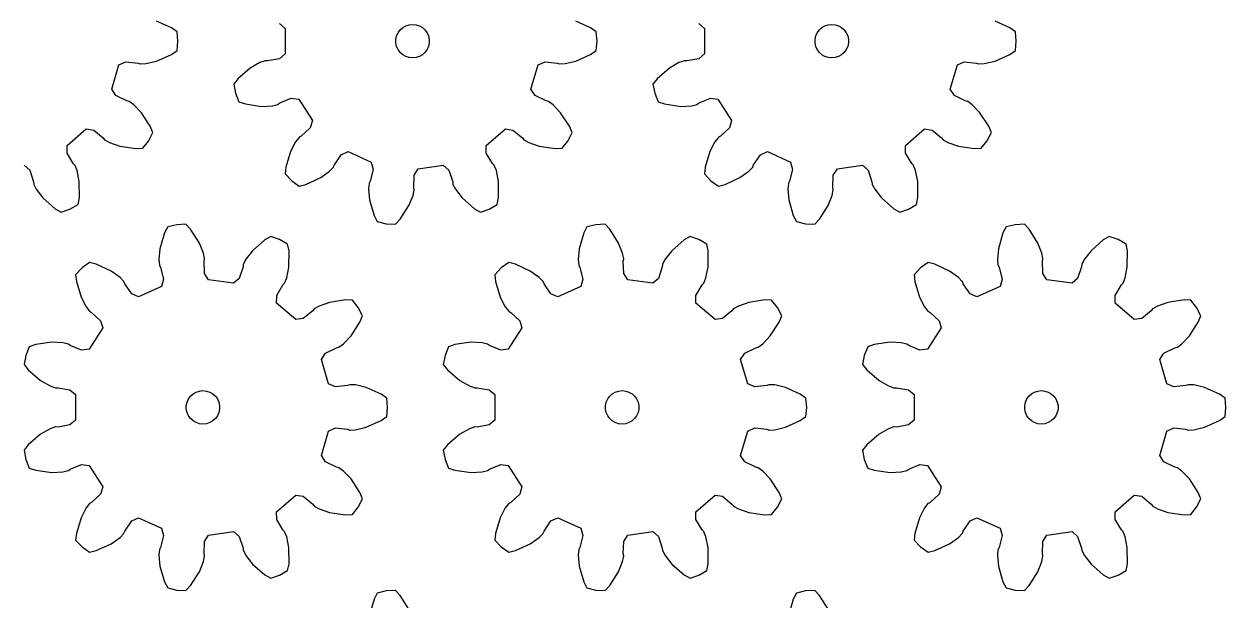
# Model space of a CAD drawing. Extents: x 0 to 183, y 0 to 230.
# Drawn here: x 75.2 to 183, y 64.8 to 116.5 of the extents above; entities that cross this region are included whole.
import ezdxf

# ---------------------------------------------------------------- set-up
doc = ezdxf.new("R2010")
doc.units = 0

msp = doc.modelspace()

# ---------------------------------------------------------------- linework, layer by layer
for p, q in [((88.4, 116.15), (87.07, 116.75)), ((98.1, 116.54), (98.61, 116.1)), ((109.41, 116.33), (109.71, 116.43)), ((109.71, 116.43), (110.02, 116.46)), ((110.02, 116.46), (110.33, 116.43)), ((110.33, 116.43), (110.63, 116.33)), ((125.99, 116.15), (124.66, 116.75)), ((135.69, 116.54), (136.2, 116.1)), ((147, 116.33), (147.3, 116.43)), ((147.3, 116.43), (147.61, 116.46)), ((147.61, 116.46), (147.92, 116.43)), ((147.92, 116.43), (148.22, 116.33)), ((163.58, 116.15), (162.25, 116.75)), ((88.9, 115.79), (88.4, 116.15)), ((88.98, 114.96), (88.9, 115.79)), ((98.61, 116.1), (98.61, 113.82)), ((108.53, 115.12), (108.59, 115.43)), ((108.59, 115.43), (108.72, 115.71)), ((108.72, 115.71), (108.9, 115.97)), ((108.9, 115.97), (109.14, 116.18)), ((109.14, 116.18), (109.41, 116.33)), ((110.63, 116.33), (110.9, 116.18)), ((110.9, 116.18), (111.13, 115.97)), ((111.13, 115.97), (111.32, 115.71)), ((111.32, 115.71), (111.45, 115.43)), ((111.45, 115.43), (111.51, 115.12)), ((126.49, 115.79), (125.99, 116.15)), ((126.57, 114.96), (126.49, 115.79)), ((136.2, 116.1), (136.2, 113.82)), ((146.12, 115.12), (146.18, 115.43)), ((146.18, 115.43), (146.31, 115.71)), ((146.31, 115.71), (146.5, 115.97)), ((146.5, 115.97), (146.73, 116.18)), ((146.73, 116.18), (147, 116.33)), ((148.22, 116.33), (148.49, 116.18)), ((148.49, 116.18), (148.73, 115.97)), ((148.73, 115.97), (148.91, 115.71)), ((148.91, 115.71), (149.04, 115.43)), ((149.04, 115.43), (149.1, 115.12)), ((164.08, 115.79), (163.58, 116.15)), ((164.16, 114.96), (164.08, 115.79)), ((88.9, 114.13), (88.98, 114.96)), ((108.53, 114.81), (108.53, 115.12)), ((108.59, 114.5), (108.53, 114.81)), ((108.72, 114.21), (108.59, 114.5)), ((111.45, 114.5), (111.32, 114.21)), ((111.51, 114.81), (111.45, 114.5)), ((111.51, 115.12), (111.51, 114.81)), ((126.49, 114.13), (126.57, 114.96)), ((146.12, 114.81), (146.12, 115.12)), ((146.18, 114.5), (146.12, 114.81)), ((146.31, 114.21), (146.18, 114.5)), ((149.04, 114.5), (148.91, 114.21)), ((149.1, 114.81), (149.04, 114.5)), ((149.1, 115.12), (149.1, 114.81)), ((164.08, 114.13), (164.16, 114.96)), ((86.11, 112.95), (87.07, 113.18)), ((87.07, 113.18), (88.4, 113.78)), ((88.4, 113.78), (88.9, 114.13)), ((96.79, 113.2), (96.32, 113.04)), ((96.81, 113.21), (96.79, 113.2)), ((97.02, 113.2), (96.81, 113.21)), ((98.1, 113.39), (97.02, 113.2)), ((98.61, 113.82), (98.1, 113.39)), ((108.9, 113.96), (108.72, 114.21)), ((109.14, 113.75), (108.9, 113.96)), ((109.41, 113.59), (109.14, 113.75)), ((109.71, 113.5), (109.41, 113.59)), ((110.02, 113.46), (109.71, 113.5)), ((110.33, 113.5), (110.02, 113.46)), ((110.63, 113.59), (110.33, 113.5)), ((110.9, 113.75), (110.63, 113.59)), ((111.13, 113.96), (110.9, 113.75)), ((111.32, 114.21), (111.13, 113.96)), ((123.7, 112.95), (124.66, 113.18)), ((124.66, 113.18), (125.99, 113.78)), ((125.99, 113.78), (126.49, 114.13)), ((134.39, 113.2), (133.91, 113.04)), ((134.4, 113.21), (134.39, 113.2)), ((134.61, 113.2), (134.4, 113.21)), ((135.69, 113.39), (134.61, 113.2)), ((136.2, 113.82), (135.69, 113.39)), ((146.5, 113.96), (146.31, 114.21)), ((146.73, 113.75), (146.5, 113.96)), ((147, 113.59), (146.73, 113.75)), ((147.3, 113.5), (147, 113.59)), ((147.61, 113.46), (147.3, 113.5)), ((147.92, 113.5), (147.61, 113.46)), ((148.22, 113.59), (147.92, 113.5)), ((148.49, 113.75), (148.22, 113.59)), ((148.73, 113.96), (148.49, 113.75)), ((148.91, 114.21), (148.73, 113.96)), ((161.29, 112.95), (162.25, 113.18)), ((162.25, 113.18), (163.58, 113.78)), ((163.58, 113.78), (164.08, 114.13)), ((83.05, 110.66), (83.69, 112.84)), ((83.69, 112.84), (84.31, 113.12)), ((84.31, 113.12), (85.4, 113)), ((85.4, 113), (85.59, 112.93)), ((85.59, 112.93), (85.61, 112.93)), ((85.61, 112.93), (86.11, 112.95)), ((95.47, 112.55), (94.36, 111.6)), ((96.32, 113.04), (95.47, 112.55)), ((120.64, 110.66), (121.29, 112.84)), ((121.29, 112.84), (121.9, 113.12)), ((121.9, 113.12), (122.99, 113)), ((122.99, 113), (123.19, 112.93)), ((123.19, 112.93), (123.2, 112.93)), ((123.2, 112.93), (123.7, 112.95)), ((133.06, 112.55), (131.95, 111.6)), ((133.91, 113.04), (133.06, 112.55)), ((158.24, 110.66), (158.88, 112.84)), ((158.88, 112.84), (159.49, 113.12)), ((159.49, 113.12), (160.58, 113)), ((160.58, 113), (160.78, 112.93)), ((160.78, 112.93), (160.8, 112.93)), ((160.8, 112.93), (161.29, 112.95)), ((94.36, 111.6), (93.98, 111.12)), ((93.98, 111.12), (94.14, 110.3)), ((131.95, 111.6), (131.57, 111.12)), ((131.57, 111.12), (131.73, 110.3)), ((83.42, 110.09), (83.05, 110.66)), ((84.4, 109.61), (83.42, 110.09)), ((94.14, 110.3), (94.45, 109.53)), ((121.01, 110.09), (120.64, 110.66)), ((121.99, 109.61), (121.01, 110.09)), ((131.73, 110.3), (132.04, 109.53)), ((158.61, 110.09), (158.24, 110.66)), ((159.58, 109.61), (158.61, 110.09)), ((84.6, 109.56), (84.4, 109.61)), ((84.62, 109.55), (84.6, 109.56)), ((85.03, 109.26), (84.62, 109.55)), ((85.71, 108.55), (85.03, 109.26)), ((94.45, 109.53), (95.03, 109.33)), ((95.03, 109.33), (96.48, 109.12)), ((96.48, 109.12), (97.46, 109.17)), ((97.46, 109.17), (97.94, 109.29)), ((97.94, 109.29), (97.96, 109.3)), ((97.96, 109.3), (98.13, 109.42)), ((98.13, 109.42), (99.14, 109.84)), ((99.14, 109.84), (99.81, 109.75)), ((99.81, 109.75), (101.04, 107.84)), ((122.2, 109.56), (121.99, 109.61)), ((122.21, 109.55), (122.2, 109.56)), ((122.62, 109.26), (122.21, 109.55)), ((123.3, 108.55), (122.62, 109.26)), ((132.04, 109.53), (132.62, 109.33)), ((132.62, 109.33), (134.07, 109.12)), ((134.07, 109.12), (135.05, 109.17)), ((135.05, 109.17), (135.53, 109.29)), ((135.53, 109.29), (135.55, 109.3)), ((135.55, 109.3), (135.72, 109.42)), ((135.72, 109.42), (136.73, 109.84)), ((136.73, 109.84), (137.4, 109.75)), ((137.4, 109.75), (138.63, 107.84)), ((159.79, 109.56), (159.58, 109.61)), ((159.8, 109.55), (159.79, 109.56)), ((160.21, 109.26), (159.8, 109.55)), ((160.89, 108.55), (160.21, 109.26)), ((86.5, 107.33), (85.71, 108.55)), ((101.04, 107.84), (100.84, 107.19)), ((124.1, 107.33), (123.3, 108.55)), ((138.63, 107.84), (138.43, 107.19)), ((161.69, 107.33), (160.89, 108.55)), ((79.04, 105.6), (80.76, 107.09)), ((80.76, 107.09), (81.43, 106.99)), ((81.43, 106.99), (82.27, 106.3)), ((86.35, 106.01), (86.73, 106.76)), ((86.73, 106.76), (86.5, 107.33)), ((100.84, 107.19), (100.04, 106.45)), ((116.63, 105.6), (118.35, 107.09)), ((118.35, 107.09), (119.02, 106.99)), ((119.02, 106.99), (119.87, 106.3)), ((123.94, 106.01), (124.33, 106.76)), ((124.33, 106.76), (124.1, 107.33)), ((138.43, 107.19), (137.63, 106.45)), ((154.22, 105.6), (155.94, 107.09)), ((155.94, 107.09), (156.61, 106.99)), ((156.61, 106.99), (157.46, 106.3)), ((161.53, 106.01), (161.92, 106.76)), ((161.92, 106.76), (161.69, 107.33)), ((82.27, 106.3), (82.4, 106.13)), ((82.4, 106.13), (82.42, 106.12)), ((82.42, 106.12), (82.85, 105.87)), ((82.85, 105.87), (83.77, 105.55)), ((85.84, 105.36), (86.35, 106.01)), ((99.53, 105.94), (99.08, 105.07)), ((99.84, 106.33), (99.53, 105.94)), ((99.86, 106.34), (99.84, 106.33)), ((100.04, 106.45), (99.86, 106.34)), ((119.87, 106.3), (120, 106.13)), ((120, 106.13), (120.01, 106.12)), ((120.01, 106.12), (120.44, 105.87)), ((120.44, 105.87), (121.37, 105.55)), ((123.43, 105.36), (123.94, 106.01)), ((137.13, 105.94), (136.67, 105.07)), ((137.44, 106.33), (137.13, 105.94)), ((137.45, 106.34), (137.44, 106.33)), ((137.63, 106.45), (137.45, 106.34)), ((157.46, 106.3), (157.59, 106.13)), ((157.59, 106.13), (157.6, 106.12)), ((157.6, 106.12), (158.03, 105.87)), ((158.03, 105.87), (158.96, 105.55)), ((161.02, 105.36), (161.53, 106.01)), ((79.04, 104.92), (79.04, 105.6)), ((79.6, 103.98), (79.04, 104.92)), ((83.77, 105.55), (85.22, 105.33)), ((85.22, 105.33), (85.84, 105.36)), ((99.08, 105.07), (98.66, 103.67)), ((103.01, 103.88), (103.63, 104.77)), ((103.63, 104.77), (104.24, 105.06)), ((104.24, 105.06), (106.31, 104.11)), ((116.63, 104.92), (116.63, 105.6)), ((117.19, 103.98), (116.63, 104.92)), ((121.37, 105.55), (122.81, 105.33)), ((122.81, 105.33), (123.43, 105.36)), ((136.67, 105.07), (136.26, 103.67)), ((140.6, 103.88), (141.22, 104.77)), ((141.22, 104.77), (141.84, 105.06)), ((141.84, 105.06), (143.91, 104.11)), ((154.23, 104.92), (154.22, 105.6)), ((154.79, 103.98), (154.23, 104.92)), ((158.96, 105.55), (160.41, 105.33)), ((160.41, 105.33), (161.02, 105.36)), ((75.18, 103.83), (75.69, 103.39)), ((79.75, 103.83), (79.6, 103.98)), ((79.76, 103.82), (79.75, 103.83)), ((79.94, 103.35), (79.76, 103.82)), ((98.66, 103.67), (98.6, 103.06)), ((102.58, 103.3), (102.92, 103.66)), ((102.92, 103.66), (102.93, 103.68)), ((102.93, 103.68), (103.01, 103.88)), ((106.31, 104.11), (106.5, 103.46)), ((110.15, 102.94), (110.52, 103.51)), ((110.52, 103.51), (112.77, 103.83)), ((112.77, 103.83), (113.28, 103.39)), ((117.34, 103.83), (117.19, 103.98)), ((117.35, 103.82), (117.34, 103.83)), ((117.54, 103.35), (117.35, 103.82)), ((136.26, 103.67), (136.2, 103.06)), ((140.17, 103.3), (140.52, 103.66)), ((140.52, 103.66), (140.53, 103.68)), ((140.53, 103.68), (140.6, 103.88)), ((143.91, 104.11), (144.09, 103.46)), ((147.75, 102.94), (148.11, 103.51)), ((148.11, 103.51), (150.36, 103.83)), ((150.36, 103.83), (150.87, 103.39)), ((154.93, 103.83), (154.79, 103.98)), ((154.94, 103.82), (154.93, 103.83)), ((155.13, 103.35), (154.94, 103.82)), ((75.69, 103.39), (76.03, 102.35)), ((80.13, 102.39), (79.94, 103.35)), ((80.14, 100.93), (80.13, 102.39)), ((98.6, 103.06), (99.18, 102.45)), ((99.18, 102.45), (99.86, 101.97)), ((100.46, 102.12), (101.78, 102.73)), ((101.78, 102.73), (102.58, 103.3)), ((106.23, 102.41), (106.13, 102.22)), ((106.5, 103.46), (106.23, 102.41)), ((110.12, 101.85), (110.15, 102.94)), ((113.28, 103.39), (113.62, 102.35)), ((117.73, 102.39), (117.54, 103.35)), ((117.73, 100.93), (117.73, 102.39)), ((136.2, 103.06), (136.77, 102.45)), ((136.77, 102.45), (137.45, 101.97)), ((138.05, 102.12), (139.38, 102.73)), ((139.38, 102.73), (140.17, 103.3)), ((143.82, 102.41), (143.72, 102.22)), ((144.09, 103.46), (143.82, 102.41)), ((147.71, 101.85), (147.75, 102.94)), ((150.87, 103.39), (151.21, 102.35)), ((155.32, 102.39), (155.13, 103.35)), ((155.32, 100.93), (155.32, 102.39)), ((76.03, 102.35), (76.05, 102.14)), ((76.05, 102.14), (76.05, 102.12)), ((76.05, 102.12), (76.28, 101.68)), ((76.28, 101.68), (76.88, 100.91)), ((99.86, 101.97), (100.46, 102.12)), ((106.13, 102.2), (106.08, 101.71)), ((106.08, 101.71), (106.17, 100.73)), ((106.13, 102.22), (106.13, 102.2)), ((110.07, 101.13), (110.16, 101.62)), ((110.16, 101.64), (110.12, 101.85)), ((110.16, 101.62), (110.16, 101.64)), ((113.62, 102.35), (113.64, 102.14)), ((113.64, 102.14), (113.64, 102.12)), ((113.64, 102.12), (113.87, 101.68)), ((113.87, 101.68), (114.47, 100.91)), ((137.45, 101.97), (138.05, 102.12)), ((143.72, 102.2), (143.67, 101.71)), ((143.67, 101.71), (143.76, 100.73)), ((143.72, 102.22), (143.72, 102.2)), ((147.66, 101.13), (147.75, 101.62)), ((147.75, 101.64), (147.71, 101.85)), ((147.75, 101.62), (147.75, 101.64)), ((151.21, 102.35), (151.23, 102.14)), ((151.23, 102.14), (151.23, 102.12)), ((151.23, 102.12), (151.46, 101.68)), ((151.46, 101.68), (152.07, 100.91)), ((76.88, 100.91), (77.98, 99.94)), ((79.3, 99.91), (80.03, 100.32)), ((80.03, 100.32), (80.14, 100.93)), ((106.17, 100.73), (106.57, 99.32)), ((109.7, 100.22), (110.07, 101.13)), ((114.47, 100.91), (115.58, 99.94)), ((116.89, 99.91), (117.62, 100.32)), ((117.62, 100.32), (117.73, 100.93)), ((143.76, 100.73), (144.16, 99.32)), ((147.3, 100.22), (147.66, 101.13)), ((152.07, 100.91), (153.17, 99.94)), ((154.49, 99.91), (155.21, 100.32)), ((155.21, 100.32), (155.32, 100.93)), ((77.98, 99.94), (78.51, 99.63)), ((78.51, 99.63), (79.3, 99.91)), ((106.57, 99.32), (106.85, 98.78)), ((108.92, 98.99), (109.7, 100.22)), ((115.58, 99.94), (116.11, 99.63)), ((116.11, 99.63), (116.89, 99.91)), ((144.16, 99.32), (144.44, 98.78)), ((146.51, 98.99), (147.3, 100.22)), ((153.17, 99.94), (153.7, 99.63)), ((153.7, 99.63), (154.49, 99.91)), ((88.06, 98.3), (87.78, 97.76)), ((88.87, 98.5), (88.06, 98.3)), ((89.7, 98.54), (88.87, 98.5)), ((90.12, 98.09), (89.7, 98.54)), ((90.91, 96.86), (90.12, 98.09)), ((106.85, 98.78), (107.66, 98.58)), ((107.66, 98.58), (108.5, 98.54)), ((108.5, 98.54), (108.92, 98.99)), ((125.65, 98.3), (125.37, 97.76)), ((126.46, 98.5), (125.65, 98.3)), ((127.29, 98.54), (126.46, 98.5)), ((127.71, 98.09), (127.29, 98.54)), ((128.5, 96.86), (127.71, 98.09)), ((144.44, 98.78), (145.25, 98.58)), ((145.25, 98.58), (146.09, 98.54)), ((146.09, 98.54), (146.51, 98.99)), ((163.24, 98.3), (162.96, 97.76)), ((164.05, 98.5), (163.24, 98.3)), ((164.88, 98.54), (164.05, 98.5)), ((165.31, 98.09), (164.88, 98.54)), ((166.09, 96.86), (165.31, 98.09)), ((87.78, 97.76), (87.37, 96.35)), ((96.78, 97.14), (95.68, 96.17)), ((97.31, 97.45), (96.78, 97.14)), ((98.1, 97.17), (97.31, 97.45)), ((98.82, 96.76), (98.1, 97.17)), ((125.37, 97.76), (124.96, 96.35)), ((134.37, 97.14), (133.27, 96.17)), ((134.9, 97.45), (134.37, 97.14)), ((135.69, 97.17), (134.9, 97.45)), ((136.41, 96.76), (135.69, 97.17)), ((162.96, 97.76), (162.55, 96.35)), ((171.96, 97.14), (170.86, 96.17)), ((172.49, 97.45), (171.96, 97.14)), ((173.28, 97.17), (172.49, 97.45)), ((174, 96.76), (173.28, 97.17)), ((87.37, 96.35), (87.28, 95.37)), ((91.27, 95.95), (90.91, 96.86)), ((91.36, 95.46), (91.27, 95.95)), ((95.68, 96.17), (95.07, 95.4)), ((98.94, 96.15), (98.82, 96.76)), ((98.93, 94.69), (98.94, 96.15)), ((124.96, 96.35), (124.87, 95.37)), ((128.86, 95.95), (128.5, 96.86)), ((128.95, 95.46), (128.86, 95.95)), ((133.27, 96.17), (132.67, 95.4)), ((136.53, 96.15), (136.41, 96.76)), ((136.52, 94.69), (136.53, 96.15)), ((162.55, 96.35), (162.46, 95.37)), ((166.45, 95.95), (166.09, 96.86)), ((166.55, 95.46), (166.45, 95.95)), ((170.86, 96.17), (170.26, 95.4)), ((174.12, 96.15), (174, 96.76)), ((174.11, 94.69), (174.12, 96.15)), ((81.06, 95.11), (80.38, 94.63)), ((81.66, 94.96), (81.06, 95.11)), ((82.99, 94.35), (81.66, 94.96)), ((87.28, 95.37), (87.33, 94.88)), ((87.33, 94.88), (87.33, 94.86)), ((87.33, 94.86), (87.43, 94.67)), ((91.32, 95.23), (91.36, 95.44)), ((91.36, 94.14), (91.32, 95.23)), ((91.36, 95.44), (91.36, 95.46)), ((94.84, 94.94), (94.82, 94.73)), ((94.85, 94.96), (94.84, 94.94)), ((95.07, 95.4), (94.85, 94.96)), ((118.65, 95.11), (117.98, 94.63)), ((119.25, 94.96), (118.65, 95.11)), ((120.58, 94.35), (119.25, 94.96)), ((124.87, 95.37), (124.92, 94.88)), ((124.92, 94.88), (124.93, 94.86)), ((124.93, 94.86), (125.02, 94.67)), ((128.91, 95.23), (128.95, 95.44)), ((128.95, 94.14), (128.91, 95.23)), ((128.95, 95.44), (128.95, 95.46)), ((132.43, 94.94), (132.41, 94.73)), ((132.44, 94.96), (132.43, 94.94)), ((132.67, 95.4), (132.44, 94.96)), ((156.25, 95.11), (155.57, 94.63)), ((156.84, 94.96), (156.25, 95.11)), ((158.17, 94.35), (156.84, 94.96)), ((162.46, 95.37), (162.51, 94.88)), ((162.51, 94.88), (162.52, 94.86)), ((162.52, 94.86), (162.62, 94.67)), ((166.51, 95.23), (166.55, 95.44)), ((166.54, 94.14), (166.51, 95.23)), ((166.55, 95.44), (166.55, 95.46)), ((170.03, 94.94), (170.01, 94.73)), ((170.26, 95.4), (170.03, 94.96)), ((170.03, 94.96), (170.03, 94.94)), ((80.38, 94.63), (79.81, 94.02)), ((79.81, 94.02), (79.87, 93.41)), ((83.79, 93.78), (82.99, 94.35)), ((84.13, 93.42), (83.79, 93.78)), ((87.43, 94.67), (87.7, 93.62)), ((91.72, 93.57), (91.36, 94.14)), ((94.82, 94.73), (94.48, 93.69)), ((98.74, 93.73), (98.93, 94.69)), ((117.98, 94.63), (117.4, 94.02)), ((117.4, 94.02), (117.46, 93.41)), ((121.38, 93.78), (120.58, 94.35)), ((121.72, 93.42), (121.38, 93.78)), ((125.02, 94.67), (125.3, 93.62)), ((129.31, 93.57), (128.95, 94.14)), ((132.41, 94.73), (132.07, 93.69)), ((136.33, 93.73), (136.52, 94.69)), ((155.57, 94.63), (154.99, 94.02)), ((154.99, 94.02), (155.05, 93.41)), ((158.97, 93.78), (158.17, 94.35)), ((159.31, 93.42), (158.97, 93.78)), ((162.62, 94.67), (162.89, 93.62)), ((166.9, 93.57), (166.54, 94.14)), ((170.01, 94.73), (169.66, 93.69)), ((173.92, 93.73), (174.11, 94.69)), ((79.87, 93.41), (80.29, 92.01)), ((84.14, 93.4), (84.13, 93.42)), ((84.22, 93.2), (84.14, 93.4)), ((84.84, 92.31), (84.22, 93.2)), ((87.52, 92.97), (85.45, 92.02)), ((87.7, 93.62), (87.52, 92.97)), ((93.97, 93.25), (91.72, 93.57)), ((94.48, 93.69), (93.97, 93.25)), ((97.84, 92.16), (98.4, 93.1)), ((98.4, 93.1), (98.54, 93.25)), ((98.54, 93.25), (98.55, 93.26)), ((98.55, 93.26), (98.74, 93.73)), ((117.46, 93.41), (117.88, 92.01)), ((121.73, 93.4), (121.72, 93.42)), ((121.81, 93.2), (121.73, 93.4)), ((122.43, 92.31), (121.81, 93.2)), ((125.11, 92.97), (123.04, 92.02)), ((125.3, 93.62), (125.11, 92.97)), ((131.57, 93.25), (129.31, 93.57)), ((132.07, 93.69), (131.57, 93.25)), ((135.43, 92.16), (135.99, 93.1)), ((135.99, 93.1), (136.14, 93.25)), ((136.14, 93.25), (136.15, 93.26)), ((136.15, 93.26), (136.33, 93.73)), ((155.05, 93.41), (155.47, 92.01)), ((159.32, 93.4), (159.31, 93.42)), ((159.4, 93.2), (159.32, 93.4)), ((160.02, 92.31), (159.4, 93.2)), ((162.7, 92.97), (160.63, 92.02)), ((162.89, 93.62), (162.7, 92.97)), ((169.16, 93.25), (166.9, 93.57)), ((169.66, 93.69), (169.16, 93.25)), ((173.02, 92.16), (173.58, 93.1)), ((173.58, 93.1), (173.73, 93.25)), ((173.73, 93.25), (173.74, 93.26)), ((173.74, 93.26), (173.92, 93.73)), ((80.29, 92.01), (80.74, 91.14)), ((85.45, 92.02), (84.84, 92.31)), ((97.83, 91.48), (97.84, 92.16)), ((104.02, 91.75), (102.57, 91.53)), ((104.63, 91.72), (104.02, 91.75)), ((105.15, 91.07), (104.63, 91.72)), ((117.88, 92.01), (118.33, 91.14)), ((123.04, 92.02), (122.43, 92.31)), ((135.43, 91.48), (135.43, 92.16)), ((141.61, 91.75), (140.16, 91.53)), ((142.22, 91.72), (141.61, 91.75)), ((142.74, 91.07), (142.22, 91.72)), ((155.47, 92.01), (155.92, 91.14)), ((160.63, 92.02), (160.02, 92.31)), ((173.02, 91.48), (173.02, 92.16)), ((179.2, 91.75), (177.75, 91.53)), ((179.81, 91.72), (179.2, 91.75)), ((180.33, 91.07), (179.81, 91.72)), ((80.74, 91.14), (81.05, 90.75)), ((81.05, 90.75), (81.06, 90.74)), ((81.06, 90.74), (81.24, 90.63)), ((81.24, 90.63), (82.05, 89.89)), ((99.55, 89.99), (97.83, 91.48)), ((101.07, 90.78), (100.22, 90.09)), ((101.2, 90.95), (101.07, 90.78)), ((101.21, 90.96), (101.2, 90.95)), ((101.64, 91.21), (101.21, 90.96)), ((102.57, 91.53), (101.64, 91.21)), ((105.53, 90.32), (105.15, 91.07)), ((118.33, 91.14), (118.64, 90.75)), ((118.64, 90.75), (118.65, 90.74)), ((118.65, 90.74), (118.84, 90.63)), ((118.84, 90.63), (119.64, 89.89)), ((137.15, 89.99), (135.43, 91.48)), ((138.66, 90.78), (137.81, 90.09)), ((138.79, 90.95), (138.66, 90.78)), ((138.8, 90.96), (138.79, 90.95)), ((139.24, 91.21), (138.8, 90.96)), ((140.16, 91.53), (139.24, 91.21)), ((143.12, 90.32), (142.74, 91.07)), ((155.92, 91.14), (156.23, 90.75)), ((156.23, 90.75), (156.25, 90.74)), ((156.25, 90.74), (156.43, 90.63)), ((156.43, 90.63), (157.23, 89.89)), ((174.74, 89.99), (173.02, 91.48)), ((176.25, 90.78), (175.41, 90.09)), ((176.38, 90.95), (176.25, 90.78)), ((176.4, 90.96), (176.38, 90.95)), ((176.83, 91.21), (176.4, 90.96)), ((177.75, 91.53), (176.83, 91.21)), ((180.71, 90.32), (180.33, 91.07)), ((82.05, 89.89), (82.24, 89.24)), ((100.22, 90.09), (99.55, 89.99)), ((104.5, 88.53), (105.3, 89.75)), ((105.3, 89.75), (105.53, 90.32)), ((119.64, 89.89), (119.83, 89.24)), ((137.81, 90.09), (137.15, 89.99)), ((142.1, 88.53), (142.89, 89.75)), ((142.89, 89.75), (143.12, 90.32)), ((157.23, 89.89), (157.42, 89.24)), ((175.41, 90.09), (174.74, 89.99)), ((179.69, 88.53), (180.48, 89.75)), ((180.48, 89.75), (180.71, 90.32)), ((82.24, 89.24), (81.01, 87.33)), ((103.82, 87.82), (104.5, 88.53)), ((119.83, 89.24), (118.6, 87.33)), ((141.42, 87.82), (142.1, 88.53)), ((157.42, 89.24), (156.19, 87.33)), ((179.01, 87.82), (179.69, 88.53)), ((75.65, 87.55), (75.34, 86.78)), ((76.23, 87.75), (75.65, 87.55)), ((77.68, 87.96), (76.23, 87.75)), ((78.66, 87.91), (77.68, 87.96)), ((79.15, 87.79), (78.66, 87.91)), ((79.16, 87.78), (79.15, 87.79)), ((79.33, 87.66), (79.16, 87.78)), ((80.34, 87.24), (79.33, 87.66)), ((81.01, 87.33), (80.34, 87.24)), ((102.22, 86.99), (103.2, 87.47)), ((103.2, 87.47), (103.4, 87.52)), ((103.4, 87.52), (103.42, 87.53)), ((103.42, 87.53), (103.82, 87.82)), ((113.24, 87.55), (112.93, 86.78)), ((113.82, 87.75), (113.24, 87.55)), ((115.27, 87.96), (113.82, 87.75)), ((116.25, 87.91), (115.27, 87.96)), ((116.74, 87.79), (116.25, 87.91)), ((116.75, 87.78), (116.74, 87.79)), ((116.92, 87.66), (116.75, 87.78)), ((117.93, 87.24), (116.92, 87.66)), ((118.6, 87.33), (117.93, 87.24)), ((139.81, 86.99), (140.79, 87.47)), ((140.79, 87.47), (140.99, 87.52)), ((140.99, 87.52), (141.01, 87.53)), ((141.01, 87.53), (141.42, 87.82)), ((150.83, 87.55), (150.52, 86.78)), ((151.42, 87.75), (150.83, 87.55)), ((152.86, 87.96), (151.42, 87.75)), ((153.84, 87.91), (152.86, 87.96)), ((154.33, 87.79), (153.84, 87.91)), ((154.35, 87.78), (154.33, 87.79)), ((154.52, 87.66), (154.35, 87.78)), ((155.52, 87.24), (154.52, 87.66)), ((156.19, 87.33), (155.52, 87.24)), ((177.4, 86.99), (178.38, 87.47)), ((178.38, 87.47), (178.58, 87.52)), ((178.58, 87.52), (178.6, 87.53)), ((178.6, 87.53), (179.01, 87.82)), ((75.34, 86.78), (75.18, 85.96)), ((101.85, 86.42), (102.22, 86.99)), ((102.49, 84.24), (101.85, 86.42)), ((112.93, 86.78), (112.77, 85.96)), ((139.44, 86.42), (139.81, 86.99)), ((140.08, 84.24), (139.44, 86.42)), ((150.52, 86.78), (150.37, 85.96)), ((177.03, 86.42), (177.4, 86.99)), ((177.67, 84.24), (177.03, 86.42)), ((75.18, 85.96), (75.56, 85.48)), ((75.56, 85.48), (76.67, 84.53)), ((112.77, 85.96), (113.16, 85.48)), ((113.16, 85.48), (114.27, 84.53)), ((150.37, 85.96), (150.75, 85.48)), ((150.75, 85.48), (151.86, 84.53)), ((76.67, 84.53), (77.53, 84.04)), ((103.11, 83.96), (102.49, 84.24)), ((104.19, 84.08), (103.11, 83.96)), ((104.39, 84.15), (104.19, 84.08)), ((104.41, 84.15), (104.39, 84.15)), ((104.91, 84.13), (104.41, 84.15)), ((105.86, 83.9), (104.91, 84.13)), ((114.27, 84.53), (115.12, 84.04)), ((140.7, 83.96), (140.08, 84.24)), ((141.78, 84.08), (140.7, 83.96)), ((141.98, 84.15), (141.78, 84.08)), ((142, 84.15), (141.98, 84.15)), ((142.5, 84.13), (142, 84.15)), ((143.45, 83.9), (142.5, 84.13)), ((151.86, 84.53), (152.71, 84.04)), ((178.29, 83.96), (177.67, 84.24)), ((179.37, 84.08), (178.29, 83.96)), ((179.57, 84.15), (179.37, 84.08)), ((179.59, 84.15), (179.57, 84.15)), ((180.09, 84.13), (179.59, 84.15)), ((181.04, 83.9), (180.09, 84.13)), ((77.53, 84.04), (78, 83.88)), ((78, 83.88), (78.02, 83.87)), ((78.02, 83.87), (78.23, 83.88)), ((78.23, 83.88), (79.3, 83.69)), ((79.3, 83.69), (79.81, 83.26)), ((79.81, 83.26), (79.81, 80.98)), ((89.92, 82.87), (90.11, 83.12)), ((90.11, 83.12), (90.34, 83.33)), ((90.34, 83.33), (90.61, 83.49)), ((90.61, 83.49), (90.91, 83.58)), ((90.91, 83.58), (91.22, 83.62)), ((91.22, 83.62), (91.53, 83.58)), ((91.53, 83.58), (91.83, 83.49)), ((91.83, 83.49), (92.1, 83.33)), ((92.1, 83.33), (92.34, 83.12)), ((92.34, 83.12), (92.52, 82.87)), ((107.19, 83.3), (105.86, 83.9)), ((107.7, 82.95), (107.19, 83.3)), ((115.12, 84.04), (115.59, 83.88)), ((115.59, 83.88), (115.61, 83.87)), ((115.61, 83.87), (115.82, 83.88)), ((115.82, 83.88), (116.89, 83.69)), ((116.89, 83.69), (117.41, 83.26)), ((117.41, 83.26), (117.41, 80.98)), ((127.52, 82.87), (127.7, 83.12)), ((127.7, 83.12), (127.93, 83.33)), ((127.93, 83.33), (128.2, 83.49)), ((128.2, 83.49), (128.5, 83.58)), ((128.5, 83.58), (128.81, 83.62)), ((128.81, 83.62), (129.13, 83.58)), ((129.13, 83.58), (129.42, 83.49)), ((129.42, 83.49), (129.7, 83.33)), ((129.7, 83.33), (129.93, 83.12)), ((129.93, 83.12), (130.11, 82.87)), ((144.79, 83.3), (143.45, 83.9)), ((145.29, 82.95), (144.79, 83.3)), ((152.71, 84.04), (153.18, 83.88)), ((153.18, 83.88), (153.2, 83.87)), ((153.2, 83.87), (153.41, 83.88)), ((153.41, 83.88), (154.48, 83.69)), ((154.48, 83.69), (155, 83.26)), ((155, 83.26), (155, 80.98)), ((165.11, 82.87), (165.29, 83.12)), ((165.29, 83.12), (165.52, 83.33)), ((165.52, 83.33), (165.8, 83.49)), ((165.8, 83.49), (166.09, 83.58)), ((166.09, 83.58), (166.41, 83.62)), ((166.41, 83.62), (166.72, 83.58)), ((166.72, 83.58), (167.02, 83.49)), ((167.02, 83.49), (167.29, 83.33)), ((167.29, 83.33), (167.52, 83.12)), ((167.52, 83.12), (167.71, 82.87)), ((182.38, 83.3), (181.04, 83.9)), ((182.88, 82.95), (182.38, 83.3)), ((89.73, 82.27), (89.8, 82.58)), ((89.73, 81.96), (89.73, 82.27)), ((89.8, 81.65), (89.73, 81.96)), ((89.8, 82.58), (89.92, 82.87)), ((92.52, 82.87), (92.65, 82.58)), ((92.65, 82.58), (92.71, 82.27)), ((92.71, 81.96), (92.65, 81.65)), ((92.71, 82.27), (92.71, 81.96)), ((107.77, 82.12), (107.7, 82.95)), ((107.7, 81.29), (107.77, 82.12)), ((127.32, 82.27), (127.39, 82.58)), ((127.32, 81.96), (127.32, 82.27)), ((127.39, 81.65), (127.32, 81.96)), ((127.39, 82.58), (127.52, 82.87)), ((130.11, 82.87), (130.24, 82.58)), ((130.24, 82.58), (130.31, 82.27)), ((130.31, 81.96), (130.24, 81.65)), ((130.31, 82.27), (130.31, 81.96)), ((145.37, 82.12), (145.29, 82.95)), ((145.29, 81.29), (145.37, 82.12)), ((164.91, 82.27), (164.98, 82.58)), ((164.91, 81.96), (164.91, 82.27)), ((164.98, 81.65), (164.91, 81.96)), ((164.98, 82.58), (165.11, 82.87)), ((167.71, 82.87), (167.83, 82.58)), ((167.83, 82.58), (167.9, 82.27)), ((167.9, 81.96), (167.83, 81.65)), ((167.9, 82.27), (167.9, 81.96)), ((182.96, 82.12), (182.88, 82.95)), ((182.88, 81.29), (182.96, 82.12)), ((79.81, 80.98), (79.3, 80.54)), ((89.92, 81.37), (89.8, 81.65)), ((90.11, 81.11), (89.92, 81.37)), ((90.34, 80.9), (90.11, 81.11)), ((90.61, 80.75), (90.34, 80.9)), ((92.1, 80.9), (91.83, 80.75)), ((92.34, 81.11), (92.1, 80.9)), ((92.52, 81.37), (92.34, 81.11)), ((92.65, 81.65), (92.52, 81.37)), ((105.86, 80.33), (107.19, 80.93)), ((107.19, 80.93), (107.7, 81.29)), ((117.41, 80.98), (116.89, 80.54)), ((127.52, 81.37), (127.39, 81.65)), ((127.7, 81.11), (127.52, 81.37)), ((127.93, 80.9), (127.7, 81.11)), ((128.2, 80.75), (127.93, 80.9)), ((129.7, 80.9), (129.42, 80.75)), ((129.93, 81.11), (129.7, 80.9)), ((130.11, 81.37), (129.93, 81.11)), ((130.24, 81.65), (130.11, 81.37)), ((143.45, 80.33), (144.79, 80.93)), ((144.79, 80.93), (145.29, 81.29)), ((155, 80.98), (154.48, 80.54)), ((165.11, 81.37), (164.98, 81.65)), ((165.29, 81.11), (165.11, 81.37)), ((165.52, 80.9), (165.29, 81.11)), ((165.8, 80.75), (165.52, 80.9)), ((167.29, 80.9), (167.02, 80.75)), ((167.52, 81.11), (167.29, 80.9)), ((167.71, 81.37), (167.52, 81.11)), ((167.83, 81.65), (167.71, 81.37)), ((181.04, 80.33), (182.38, 80.93)), ((182.38, 80.93), (182.88, 81.29)), ((77.53, 80.2), (76.67, 79.71)), ((78, 80.36), (77.53, 80.2)), ((78.02, 80.36), (78, 80.36)), ((78.23, 80.35), (78.02, 80.36)), ((79.3, 80.54), (78.23, 80.35)), ((90.91, 80.65), (90.61, 80.75)), ((91.22, 80.62), (90.91, 80.65)), ((91.53, 80.65), (91.22, 80.62)), ((91.83, 80.75), (91.53, 80.65)), ((101.85, 77.81), (102.49, 79.99)), ((102.49, 79.99), (103.11, 80.27)), ((103.11, 80.27), (104.19, 80.15)), ((104.19, 80.15), (104.39, 80.08)), ((104.39, 80.08), (104.41, 80.08)), ((104.41, 80.08), (104.91, 80.1)), ((104.91, 80.1), (105.86, 80.33)), ((115.12, 80.2), (114.27, 79.71)), ((115.59, 80.36), (115.12, 80.2)), ((115.61, 80.36), (115.59, 80.36)), ((115.82, 80.35), (115.61, 80.36)), ((116.89, 80.54), (115.82, 80.35)), ((128.5, 80.65), (128.2, 80.75)), ((128.81, 80.62), (128.5, 80.65)), ((129.13, 80.65), (128.81, 80.62)), ((129.42, 80.75), (129.13, 80.65)), ((139.44, 77.81), (140.08, 79.99)), ((140.08, 79.99), (140.7, 80.27)), ((140.7, 80.27), (141.78, 80.15)), ((141.78, 80.15), (141.98, 80.08)), ((141.98, 80.08), (142, 80.08)), ((142, 80.08), (142.5, 80.1)), ((142.5, 80.1), (143.45, 80.33)), ((152.71, 80.2), (151.86, 79.71)), ((153.18, 80.36), (152.71, 80.2)), ((153.2, 80.36), (153.18, 80.36)), ((153.41, 80.35), (153.2, 80.36)), ((154.48, 80.54), (153.41, 80.35)), ((166.09, 80.65), (165.8, 80.75)), ((166.41, 80.62), (166.09, 80.65)), ((166.72, 80.65), (166.41, 80.62)), ((167.02, 80.75), (166.72, 80.65)), ((177.03, 77.81), (177.67, 79.99)), ((177.67, 79.99), (178.29, 80.27)), ((178.29, 80.27), (179.37, 80.15)), ((179.37, 80.15), (179.57, 80.08)), ((179.57, 80.08), (179.59, 80.08)), ((179.59, 80.08), (180.09, 80.1)), ((180.09, 80.1), (181.04, 80.33)), ((75.56, 78.75), (75.18, 78.27)), ((76.67, 79.71), (75.56, 78.75)), ((113.16, 78.75), (112.77, 78.27)), ((114.27, 79.71), (113.16, 78.75)), ((150.75, 78.75), (150.37, 78.27)), ((151.86, 79.71), (150.75, 78.75)), ((75.18, 78.27), (75.34, 77.45)), ((102.22, 77.24), (101.85, 77.81)), ((112.77, 78.27), (112.93, 77.45)), ((139.81, 77.24), (139.44, 77.81)), ((150.37, 78.27), (150.52, 77.45)), ((177.4, 77.24), (177.03, 77.81)), ((75.34, 77.45), (75.65, 76.68)), ((75.65, 76.68), (76.23, 76.48)), ((79.16, 76.45), (79.33, 76.58)), ((79.33, 76.58), (80.34, 77)), ((80.34, 77), (81.01, 76.91)), ((81.01, 76.91), (82.24, 74.99)), ((103.2, 76.76), (102.22, 77.24)), ((103.4, 76.71), (103.2, 76.76)), ((103.42, 76.7), (103.4, 76.71)), ((103.82, 76.41), (103.42, 76.7)), ((112.93, 77.45), (113.24, 76.68)), ((113.24, 76.68), (113.82, 76.48)), ((116.75, 76.45), (116.92, 76.58)), ((116.92, 76.58), (117.93, 77)), ((117.93, 77), (118.6, 76.91)), ((118.6, 76.91), (119.83, 74.99)), ((140.79, 76.76), (139.81, 77.24)), ((140.99, 76.71), (140.79, 76.76)), ((141.01, 76.7), (140.99, 76.71)), ((141.42, 76.41), (141.01, 76.7)), ((150.52, 77.45), (150.83, 76.68)), ((150.83, 76.68), (151.42, 76.48)), ((154.35, 76.45), (154.52, 76.58)), ((154.52, 76.58), (155.52, 77)), ((155.52, 77), (156.19, 76.91)), ((156.19, 76.91), (157.42, 74.99)), ((178.38, 76.76), (177.4, 77.24)), ((178.58, 76.71), (178.38, 76.76)), ((178.6, 76.7), (178.58, 76.71)), ((179.01, 76.41), (178.6, 76.7)), ((76.23, 76.48), (77.68, 76.28)), ((77.68, 76.28), (78.66, 76.33)), ((78.66, 76.33), (79.15, 76.45)), ((79.15, 76.45), (79.16, 76.45)), ((104.5, 75.71), (103.82, 76.41)), ((105.3, 74.48), (104.5, 75.71)), ((113.82, 76.48), (115.27, 76.28)), ((115.27, 76.28), (116.25, 76.33)), ((116.25, 76.33), (116.74, 76.45)), ((116.74, 76.45), (116.75, 76.45)), ((142.1, 75.71), (141.42, 76.41)), ((142.89, 74.48), (142.1, 75.71)), ((151.42, 76.48), (152.86, 76.28)), ((152.86, 76.28), (153.84, 76.33)), ((153.84, 76.33), (154.33, 76.45)), ((154.33, 76.45), (154.35, 76.45)), ((179.69, 75.71), (179.01, 76.41)), ((180.48, 74.48), (179.69, 75.71)), ((82.24, 74.99), (82.05, 74.34)), ((105.53, 73.91), (105.3, 74.48)), ((119.83, 74.99), (119.64, 74.34)), ((143.12, 73.91), (142.89, 74.48)), ((157.42, 74.99), (157.23, 74.34)), ((180.71, 73.91), (180.48, 74.48)), ((81.05, 73.49), (80.74, 73.1)), ((81.06, 73.5), (81.05, 73.49)), ((81.24, 73.6), (81.06, 73.5)), ((82.05, 74.34), (81.24, 73.6)), ((97.83, 72.75), (99.55, 74.24)), ((99.55, 74.24), (100.22, 74.14)), ((100.22, 74.14), (101.07, 73.45)), ((101.07, 73.45), (101.2, 73.29)), ((105.15, 73.17), (105.53, 73.91)), ((118.64, 73.49), (118.33, 73.1)), ((118.65, 73.5), (118.64, 73.49)), ((118.84, 73.6), (118.65, 73.5)), ((119.64, 74.34), (118.84, 73.6)), ((135.43, 72.75), (137.15, 74.24)), ((137.15, 74.24), (137.81, 74.14)), ((137.81, 74.14), (138.66, 73.45)), ((138.66, 73.45), (138.79, 73.29)), ((142.74, 73.17), (143.12, 73.91)), ((156.23, 73.49), (155.92, 73.1)), ((156.25, 73.5), (156.23, 73.49)), ((156.43, 73.6), (156.25, 73.5)), ((157.23, 74.34), (156.43, 73.6)), ((173.02, 72.75), (174.74, 74.24)), ((174.74, 74.24), (175.41, 74.14)), ((175.41, 74.14), (176.25, 73.45)), ((176.25, 73.45), (176.38, 73.29)), ((180.33, 73.17), (180.71, 73.91)), ((80.29, 72.22), (79.87, 70.82)), ((80.74, 73.1), (80.29, 72.22)), ((84.84, 71.93), (85.45, 72.21)), ((85.45, 72.21), (87.52, 71.27)), ((97.84, 72.07), (97.83, 72.75)), ((101.2, 73.29), (101.21, 73.27)), ((101.21, 73.27), (101.64, 73.02)), ((101.64, 73.02), (102.57, 72.7)), ((102.57, 72.7), (104.02, 72.49)), ((104.02, 72.49), (104.63, 72.51)), ((104.63, 72.51), (105.15, 73.17)), ((117.88, 72.22), (117.46, 70.82)), ((118.33, 73.1), (117.88, 72.22)), ((122.43, 71.93), (123.04, 72.21)), ((123.04, 72.21), (125.11, 71.27)), ((135.43, 72.07), (135.43, 72.75)), ((138.79, 73.29), (138.8, 73.27)), ((138.8, 73.27), (139.24, 73.02)), ((139.24, 73.02), (140.16, 72.7)), ((140.16, 72.7), (141.61, 72.49)), ((141.61, 72.49), (142.22, 72.51)), ((142.22, 72.51), (142.74, 73.17)), ((155.47, 72.22), (155.05, 70.82)), ((155.92, 73.1), (155.47, 72.22)), ((160.02, 71.93), (160.63, 72.21)), ((160.63, 72.21), (162.7, 71.27)), ((173.02, 72.07), (173.02, 72.75)), ((176.38, 73.29), (176.4, 73.27)), ((176.4, 73.27), (176.83, 73.02)), ((176.83, 73.02), (177.75, 72.7)), ((177.75, 72.7), (179.2, 72.49)), ((179.2, 72.49), (179.81, 72.51)), ((179.81, 72.51), (180.33, 73.17)), ((84.22, 71.03), (84.84, 71.93)), ((87.52, 71.27), (87.7, 70.62)), ((98.4, 71.14), (97.84, 72.07)), ((98.54, 70.98), (98.4, 71.14)), ((121.81, 71.03), (122.43, 71.93)), ((125.11, 71.27), (125.3, 70.62)), ((135.99, 71.14), (135.43, 72.07)), ((136.14, 70.98), (135.99, 71.14)), ((159.4, 71.03), (160.02, 71.93)), ((162.7, 71.27), (162.89, 70.62)), ((173.58, 71.14), (173.02, 72.07)), ((173.73, 70.98), (173.58, 71.14)), ((79.87, 70.82), (79.81, 70.21)), ((79.81, 70.21), (80.38, 69.61)), ((82.99, 69.88), (83.79, 70.46)), ((83.79, 70.46), (84.13, 70.82)), ((84.13, 70.82), (84.14, 70.83)), ((84.14, 70.83), (84.22, 71.03)), ((87.7, 70.62), (87.43, 69.56)), ((91.32, 69), (91.36, 70.09)), ((91.36, 70.09), (91.72, 70.66)), ((91.72, 70.66), (93.97, 70.99)), ((93.97, 70.99), (94.48, 70.54)), ((94.48, 70.54), (94.82, 69.5)), ((98.55, 70.97), (98.54, 70.98)), ((98.74, 70.51), (98.55, 70.97)), ((98.93, 69.54), (98.74, 70.51)), ((117.46, 70.82), (117.4, 70.21)), ((117.4, 70.21), (117.98, 69.61)), ((120.58, 69.88), (121.38, 70.46)), ((121.38, 70.46), (121.72, 70.82)), ((121.72, 70.82), (121.73, 70.83)), ((121.73, 70.83), (121.81, 71.03)), ((125.3, 70.62), (125.02, 69.56)), ((128.91, 69), (128.95, 70.09)), ((128.95, 70.09), (129.31, 70.66)), ((129.31, 70.66), (131.57, 70.99)), ((131.57, 70.99), (132.07, 70.54)), ((132.07, 70.54), (132.41, 69.5)), ((136.15, 70.97), (136.14, 70.98)), ((136.33, 70.51), (136.15, 70.97)), ((136.52, 69.54), (136.33, 70.51)), ((155.05, 70.82), (154.99, 70.21)), ((154.99, 70.21), (155.57, 69.61)), ((158.17, 69.88), (158.97, 70.46)), ((158.97, 70.46), (159.31, 70.82)), ((159.31, 70.82), (159.32, 70.83)), ((159.32, 70.83), (159.4, 71.03)), ((162.89, 70.62), (162.62, 69.56)), ((166.51, 69), (166.54, 70.09)), ((166.54, 70.09), (166.9, 70.66)), ((166.9, 70.66), (169.16, 70.99)), ((169.16, 70.99), (169.66, 70.54)), ((169.66, 70.54), (170.01, 69.5)), ((173.74, 70.97), (173.73, 70.98)), ((173.92, 70.51), (173.74, 70.97)), ((174.11, 69.54), (173.92, 70.51)), ((80.38, 69.61), (81.06, 69.12)), ((81.06, 69.12), (81.66, 69.27)), ((81.66, 69.27), (82.99, 69.88)), ((87.33, 69.36), (87.28, 68.86)), ((87.43, 69.56), (87.33, 69.37)), ((87.33, 69.37), (87.33, 69.36)), ((91.36, 68.79), (91.32, 69)), ((94.82, 69.5), (94.84, 69.29)), ((94.84, 69.29), (94.85, 69.28)), ((94.85, 69.28), (95.07, 68.83)), ((98.94, 68.08), (98.93, 69.54)), ((117.98, 69.61), (118.65, 69.12)), ((118.65, 69.12), (119.25, 69.27)), ((119.25, 69.27), (120.58, 69.88)), ((124.92, 69.36), (124.87, 68.86)), ((124.93, 69.37), (124.92, 69.36)), ((125.02, 69.56), (124.93, 69.37)), ((128.95, 68.79), (128.91, 69)), ((132.41, 69.5), (132.43, 69.29)), ((132.43, 69.29), (132.44, 69.28)), ((132.44, 69.28), (132.67, 68.83)), ((136.53, 68.08), (136.52, 69.54)), ((155.57, 69.61), (156.25, 69.12)), ((156.25, 69.12), (156.84, 69.27)), ((156.84, 69.27), (158.17, 69.88)), ((162.51, 69.36), (162.46, 68.86)), ((162.52, 69.37), (162.51, 69.36)), ((162.62, 69.56), (162.52, 69.37)), ((166.55, 68.79), (166.51, 69)), ((170.01, 69.5), (170.03, 69.29)), ((170.03, 69.29), (170.03, 69.28)), ((170.03, 69.28), (170.26, 68.83)), ((174.12, 68.08), (174.11, 69.54)), ((87.28, 68.86), (87.37, 67.88)), ((90.91, 67.37), (91.27, 68.29)), ((91.27, 68.29), (91.36, 68.78)), ((91.36, 68.78), (91.36, 68.79)), ((95.07, 68.83), (95.68, 68.06)), ((95.68, 68.06), (96.78, 67.1)), ((98.82, 67.48), (98.94, 68.08)), ((124.87, 68.86), (124.96, 67.88)), ((128.5, 67.37), (128.86, 68.29)), ((128.86, 68.29), (128.95, 68.78)), ((128.95, 68.78), (128.95, 68.79)), ((132.67, 68.83), (133.27, 68.06)), ((133.27, 68.06), (134.37, 67.1)), ((136.41, 67.48), (136.53, 68.08)), ((162.46, 68.86), (162.55, 67.88)), ((166.09, 67.37), (166.45, 68.29)), ((166.45, 68.29), (166.55, 68.78)), ((166.55, 68.78), (166.55, 68.79)), ((170.26, 68.83), (170.86, 68.06)), ((170.86, 68.06), (171.96, 67.1)), ((174, 67.48), (174.12, 68.08)), ((87.37, 67.88), (87.78, 66.48)), ((90.12, 66.14), (90.91, 67.37)), ((96.78, 67.1), (97.31, 66.79)), ((97.31, 66.79), (98.1, 67.06)), ((98.1, 67.06), (98.82, 67.48)), ((124.96, 67.88), (125.37, 66.48)), ((127.71, 66.14), (128.5, 67.37)), ((134.37, 67.1), (134.9, 66.79)), ((134.9, 66.79), (135.69, 67.06)), ((135.69, 67.06), (136.41, 67.48)), ((162.55, 67.88), (162.96, 66.48)), ((165.31, 66.14), (166.09, 67.37)), ((171.96, 67.1), (172.49, 66.79)), ((172.49, 66.79), (173.28, 67.06)), ((173.28, 67.06), (174, 67.48)), ((87.78, 66.48), (88.06, 65.93)), ((88.06, 65.93), (88.87, 65.73)), ((89.7, 65.69), (90.12, 66.14)), ((125.37, 66.48), (125.65, 65.93)), ((125.65, 65.93), (126.46, 65.73)), ((127.29, 65.69), (127.71, 66.14)), ((162.96, 66.48), (163.24, 65.93)), ((163.24, 65.93), (164.05, 65.73)), ((164.88, 65.69), (165.31, 66.14)), ((88.87, 65.73), (89.7, 65.69)), ((106.57, 64.91), (106.17, 63.5)), ((106.85, 65.46), (106.57, 64.91)), ((107.66, 65.65), (106.85, 65.46)), ((108.5, 65.69), (107.66, 65.65)), ((108.92, 65.25), (108.5, 65.69)), ((109.7, 64.01), (108.92, 65.25)), ((126.46, 65.73), (127.29, 65.69)), ((144.16, 64.91), (143.76, 63.5)), ((144.44, 65.46), (144.16, 64.91)), ((145.25, 65.65), (144.44, 65.46)), ((146.09, 65.69), (145.25, 65.65)), ((146.51, 65.25), (146.09, 65.69)), ((147.3, 64.01), (146.51, 65.25)), ((164.05, 65.73), (164.88, 65.69))]:
    msp.add_line(p, q)

doc.saveas('drawing.dxf')
